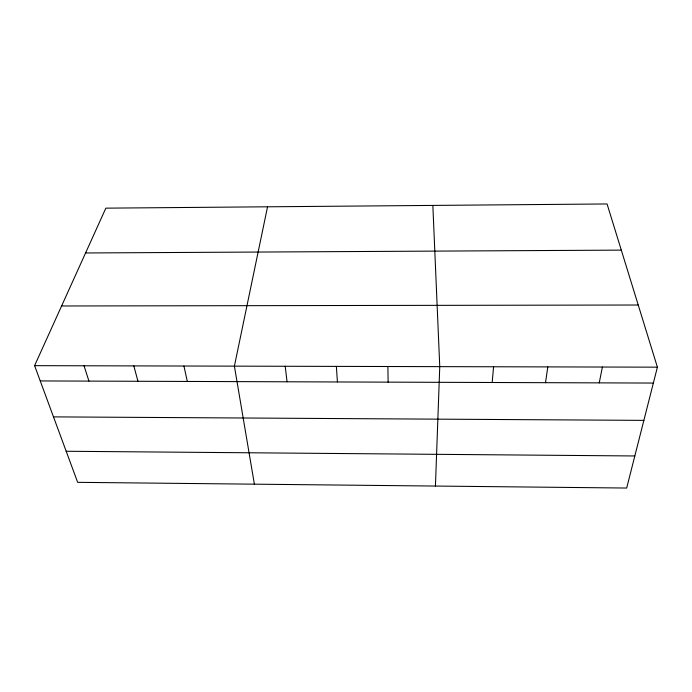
<?xml version="1.0" encoding="UTF-8"?>
<svg xmlns="http://www.w3.org/2000/svg" width="692" height="692" viewBox="0 0 692 692"><rect width="100%" height="100%" fill="white"/><g stroke="black" fill="none" stroke-linecap="round" stroke-linejoin="round"><path stroke-width="1.04" d="M435.432 486.052L439.757 366.639L432.846 205.42M492.168 382.503L493.586 366.769M545.512 382.685L547.796 366.898M599.246 382.866L602.395 367.028M267.545 206.796L234.398 366.146L254.379 484.166M657.4 367.167L626.667 488.042L77.651 482.333L34.6 365.661L105.85 208.154L607.066 203.958L657.4 367.167L34.6 365.661M85.583 252.969L621.304 250.123M61.597 305.985L638.232 305.016M40.24 380.937L653.36 383.057M53.5 416.878L643.871 420.373M66.19 451.262L634.823 455.967M84.043 365.783L88.939 381.102M133.824 365.904L137.968 381.275M183.942 366.025L187.324 381.448M285.208 366.267L287.05 381.785M336.373 366.388L337.419 381.967M387.883 366.509L388.134 382.14"/></g></svg>
